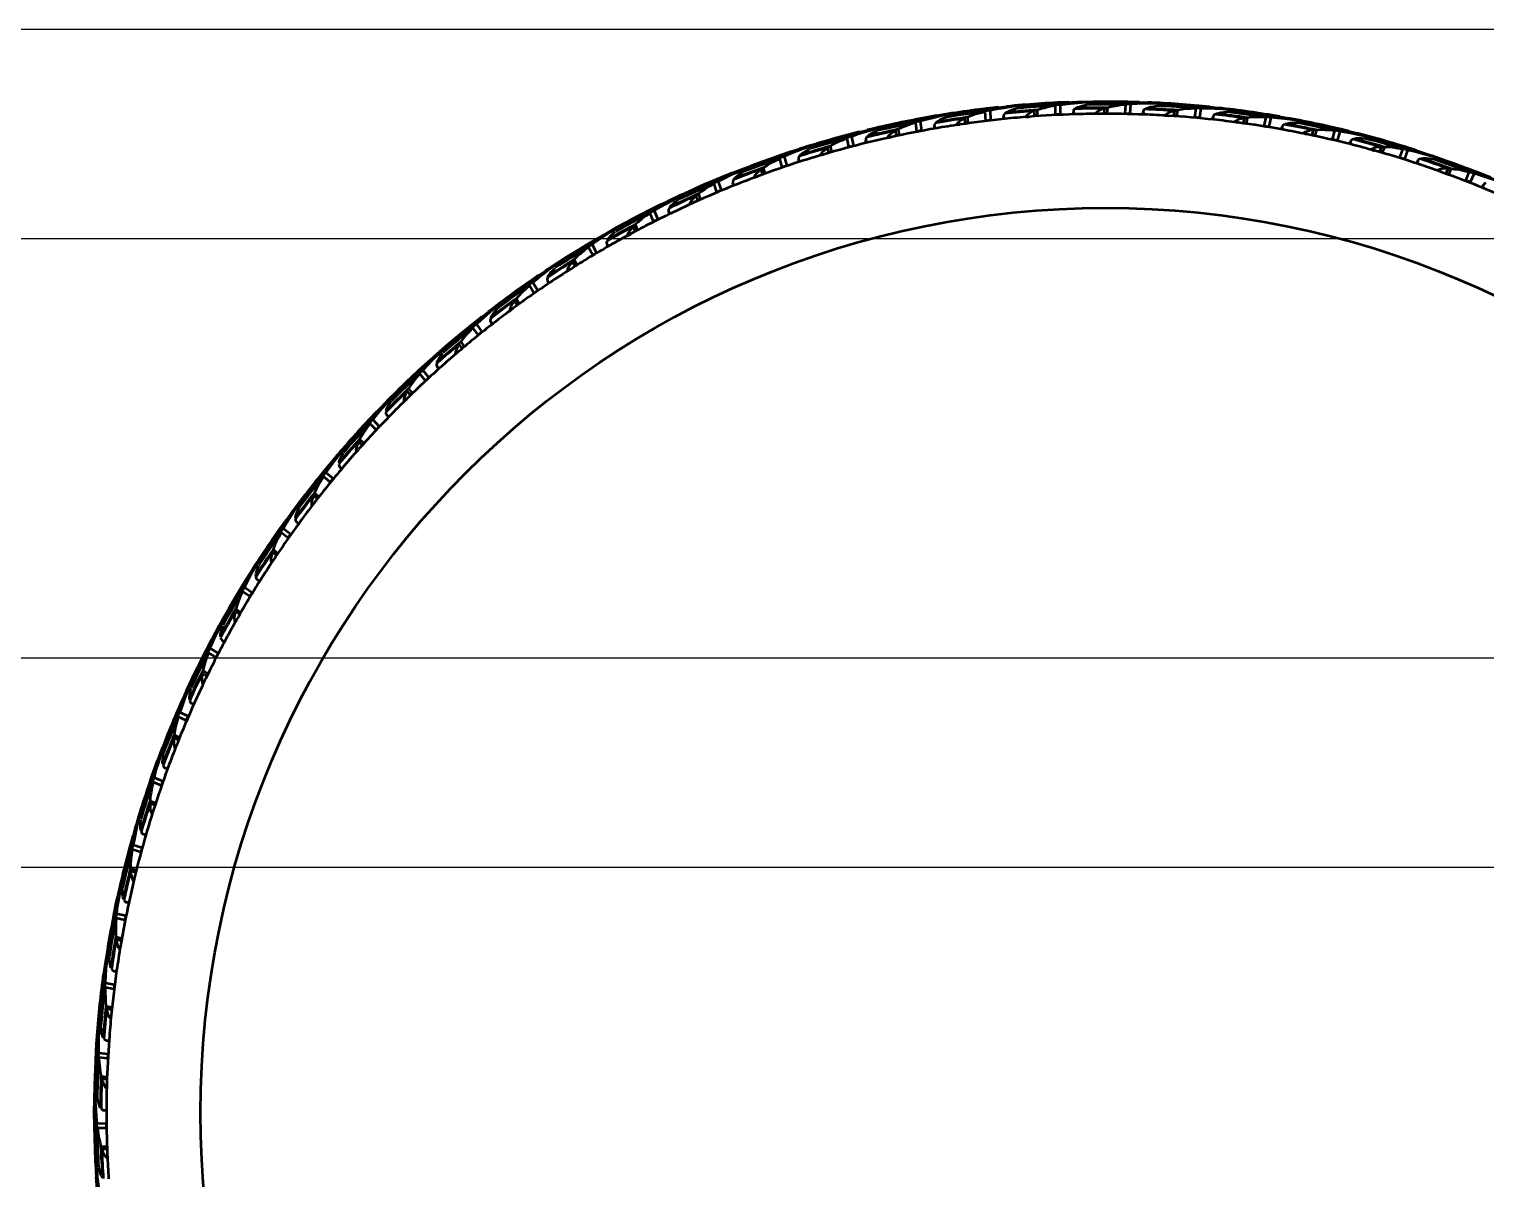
# Model space of a CAD drawing. Header units: millimetres. Extents: x -395 to 4905, y 2401 to 9404.
# Drawn here: x 3898.4 to 4245.9, y 2629.7 to 2904 of the extents above; entities that cross this region are included whole.
import ezdxf

# ---------------------------------------------------------------- set-up
doc = ezdxf.new("R2010")
doc.units = ezdxf.units.MM
doc.layers.add('Lineas', color=7, linetype='Continuous')
doc.layers.add('PDF2_Visible (ISO)', color=7, linetype='Continuous')

# ---------------------------------------------------------------- blocks, each defined once
blk = doc.blocks.new('*U11')
at = {"layer": 'Lineas'}
for p, q in [((-350, 25), (350, 25)), ((-350, -25), (350, -25))]:
    blk.add_line(p, q, dxfattribs=at)
blk = doc.blocks.new('*U12')
at = {"layer": 'Lineas', "color": 0, "linetype": 'ByBlock', "lineweight": -2, "transparency": 16777216}
for p in [(0, 300), (0, 150)]:
    blk.add_blockref('*U11', p, dxfattribs=at)
blk = doc.blocks.new('Llanta')
at = {"layer": 'PDF2_Visible (ISO)', "lineweight": 50}
for points in [[(-20.56, 239.85), (-20.56, 240.3), (-22.53, 240.04), (-24.37, 239.73), (-26.08, 239.47), (-27.61, 239.16), (-27.48, 236.87), (-28.62, 236.74), (-28.75, 238.9), (-29.96, 238.58), (-31.1, 238.27), (-32.11, 237.89), (-33, 237.57), (-32.94, 236.17), (-33.51, 236.11), (-33.64, 237.31), (-34.34, 236.93), (-34.91, 236.55), (-35.35, 236.17), (-35.67, 235.79), (-34.78, 235.85)], [(-25.64, 239.98), (-28.3, 239.66), (-30.84, 239.35), (-33.26, 238.97), (-35.54, 238.58), (-35.48, 238.33)], [(-31.03, 239.16), (-31.03, 239.22), (-29.38, 239.47), (-27.61, 239.73), (-25.7, 239.92), (-23.67, 240.17)], [(-25.64, 239.98), (-25.64, 239.98)], [(-20.62, 239.73), (-20.62, 239.85), (-19.54, 240.04), (-18.34, 240.3), (-17.07, 240.49), (-15.61, 240.68)], [(-8.81, 241.12), (-8.81, 241.19), (-11.54, 241.06), (-14.08, 240.87), (-16.49, 240.68), (-18.78, 240.49), (-18.78, 240.24)], [(-14.27, 240.74), (-14.27, 240.81), (-12.62, 240.93), (-10.78, 241.06), (-8.88, 241.12), (-6.84, 241.25)], [(-7.1, 239.6), (-7.1, 239.73), (-6.65, 239.98), (-6.08, 240.17), (-5.38, 240.36), (-4.56, 240.55)], [(-3.86, 240.55), (-3.86, 240.68), (-2.78, 240.87), (-1.57, 241), (-0.24, 241.06), (1.22, 241.12)], [(2.55, 241.12), (2.55, 241.19), (4.2, 241.25), (6.04, 241.25), (7.95, 241.19), (9.98, 241.12)], [(8.01, 241.19), (8.01, 241.19)], [(9.6, 239.47), (9.6, 239.66), (10.11, 239.85), (10.68, 240.04), (11.38, 240.17), (12.2, 240.3)], [(12.97, 240.24), (12.97, 240.36), (14.04, 240.43), (15.25, 240.49), (16.58, 240.49), (18.04, 240.49)], [(24.84, 240.04), (22.17, 240.3), (19.57, 240.49), (17.16, 240.68), (14.87, 240.74), (14.81, 240.49)], [(19.31, 240.36), (19.31, 240.43), (21.03, 240.36), (22.87, 240.24), (24.78, 240.04), (26.81, 239.85)], [(24.84, 240.04), (24.84, 240.04)], [(-42.34, 237.57), (-44.94, 237.06), (-47.48, 236.55), (-49.83, 236.04), (-52.11, 235.54), (-52.05, 235.28)], [(-37.19, 237.82), (-37.26, 238.27), (-39.23, 237.89), (-41, 237.44), (-42.72, 237.06), (-44.24, 236.62), (-43.92, 234.39), (-45.07, 234.2), (-45.32, 236.3), (-46.53, 235.92), (-47.67, 235.47), (-48.62, 235.09), (-49.51, 234.71), (-49.32, 233.31), (-49.96, 233.19), (-50.08, 234.39), (-50.78, 233.95), (-51.35, 233.51), (-51.8, 233.12), (-52.05, 232.68), (-51.16, 232.81)], [(-47.67, 236.43), (-47.67, 236.43)], [(-42.34, 237.57), (-42.34, 237.57)], [(-40.37, 236.24), (-40.43, 236.43), (-39.99, 236.74), (-39.48, 237), (-38.78, 237.31), (-38.02, 237.57)], [(-37.26, 237.7), (-37.32, 237.82), (-36.24, 238.14), (-35.1, 238.39), (-33.76, 238.71), (-32.37, 238.97)], [(-24.37, 237.12), (-24.43, 237.76)], [(-23.8, 238.52), (-23.8, 238.65), (-23.35, 238.9), (-22.84, 239.16), (-22.15, 239.41), (-21.38, 239.66)], [(-7.35, 239.54), (-7.67, 239.28), (-7.73, 238.97), (-7.73, 238.58), (-7.48, 238.27)], [(-7.73, 238.27), (-7.73, 238.9)], [(8.9, 238.2), (8.9, 238.84)], [(29.79, 238.9), (29.85, 239.28), (27.89, 239.47), (26.05, 239.6), (24.27, 239.66), (22.68, 239.66), (22.36, 237.44), (21.28, 237.57), (21.54, 239.66), (20.27, 239.6), (19.12, 239.54), (18.04, 239.41), (17.09, 239.22), (16.9, 237.89), (16.27, 237.95), (16.46, 239.09), (15.63, 238.9), (15, 238.65), (14.49, 238.33), (14.11, 238.01), (15, 237.89)], [(25.47, 237), (25.54, 237.63)], [(26.3, 238.2), (26.3, 238.39), (26.81, 238.58), (27.38, 238.71), (28.14, 238.77), (28.97, 238.84)], [(29.66, 238.77), (29.66, 238.9), (30.81, 238.9), (32.01, 238.84), (33.35, 238.77), (34.74, 238.65)], [(41.47, 237.7), (41.47, 237.76), (38.87, 238.14), (36.33, 238.52), (33.92, 238.84), (31.57, 239.16), (31.57, 238.84)], [(57.98, 234.27), (55.38, 234.9), (52.84, 235.41), (50.49, 235.92), (48.2, 236.36), (48.14, 236.11)], [(-58.78, 234.08), (-61.38, 233.38), (-63.86, 232.68), (-66.21, 231.98), (-68.37, 231.28), (-68.3, 231.03)], [(-53.7, 234.65), (-53.83, 235.09), (-55.73, 234.52), (-57.51, 234.01), (-59.1, 233.51), (-60.62, 232.93), (-60.18, 230.77), (-61.26, 230.46), (-61.7, 232.55), (-62.91, 232.04), (-63.99, 231.6), (-64.94, 231.16), (-65.77, 230.65), (-65.45, 229.31), (-66.08, 229.12), (-66.34, 230.33), (-66.97, 229.82), (-67.54, 229.38), (-67.92, 228.93), (-68.18, 228.49), (-67.29, 228.68)], [(-64.05, 232.49), (-64.05, 232.55), (-62.46, 233.06), (-60.69, 233.57), (-58.84, 234.01), (-56.81, 234.52)], [(-58.78, 234.08), (-58.78, 234.08)], [(-56.75, 232.87), (-56.81, 233.06), (-56.43, 233.38), (-55.86, 233.7), (-55.23, 234.01), (-54.53, 234.33)], [(-53.77, 234.52), (-53.83, 234.65), (-52.75, 235.03), (-51.61, 235.41), (-50.34, 235.79), (-48.94, 236.11)], [(-40.62, 236.17), (-40.88, 235.85), (-40.94, 235.54), (-40.81, 235.22), (-40.56, 234.9)], [(-40.81, 234.84), (-40.94, 235.47)], [(41.92, 234.65), (42.05, 235.28)], [(42.55, 235.85), (42.24, 235.6), (42.11, 235.35), (42.05, 235.03), (42.24, 234.58)], [(42.87, 235.79), (42.87, 235.98), (43.38, 236.11), (44.01, 236.24), (44.71, 236.24), (45.54, 236.24)], [(46.24, 236.11), (46.3, 236.24), (47.38, 236.17), (48.58, 236.04), (49.92, 235.85), (51.32, 235.6)], [(62.74, 232.43), (62.87, 232.81), (60.9, 233.25), (59.12, 233.63), (57.41, 233.95), (55.82, 234.14), (55.19, 231.98), (54.11, 232.3), (54.68, 234.33), (53.41, 234.46), (52.27, 234.52), (51.19, 234.58), (50.24, 234.52), (49.85, 233.19), (49.22, 233.38), (49.6, 234.52), (48.78, 234.39), (48.08, 234.2), (47.51, 234.01), (47.12, 233.76), (47.95, 233.51)], [(52.58, 235.35), (52.65, 235.41), (54.3, 235.09), (56.08, 234.71), (57.92, 234.27), (59.95, 233.76)], [(57.98, 234.27), (57.98, 234.27)], [(-69.96, 230.33), (-70.08, 230.77), (-71.92, 230.08), (-73.64, 229.44), (-75.29, 228.81), (-76.75, 228.17), (-76.11, 226.01), (-77.19, 225.63), (-77.77, 227.66), (-78.91, 227.09), (-79.99, 226.58), (-80.88, 226.01), (-81.7, 225.51), (-81.32, 224.17), (-81.89, 223.98), (-82.21, 225.12), (-82.84, 224.62), (-83.35, 224.11), (-83.73, 223.66), (-83.92, 223.22), (-83.04, 223.41)], [(-80.11, 227.47), (-80.11, 227.54), (-78.53, 228.11), (-76.81, 228.74), (-75.04, 229.38), (-73.07, 230.01)], [(-74.97, 229.38), (-74.97, 229.38)], [(-72.88, 228.3), (-72.94, 228.49), (-72.56, 228.87), (-72.05, 229.19), (-71.42, 229.57), (-70.72, 229.95)], [(-70.02, 230.2), (-70.02, 230.33), (-69.07, 230.77), (-67.92, 231.22), (-66.65, 231.66), (-65.32, 232.17)], [(-57, 232.81), (-57.26, 232.43), (-57.26, 232.11), (-57.13, 231.79), (-56.88, 231.47)], [(-57.13, 231.41), (-57.26, 232.04)], [(58.24, 231.16), (58.36, 231.79)], [(59.19, 232.24), (59.25, 232.43), (59.76, 232.55), (60.33, 232.55), (61.09, 232.55), (61.92, 232.49)], [(62.62, 232.3), (62.68, 232.43), (63.76, 232.3), (64.9, 232.04), (66.24, 231.79), (67.63, 231.47)], [(78.81, 227.47), (78.93, 227.85), (77.03, 228.43), (75.25, 228.93), (73.6, 229.38), (72.01, 229.7), (71.25, 227.6), (70.17, 227.92), (70.87, 229.95), (69.66, 230.14), (68.46, 230.33), (67.44, 230.39), (66.49, 230.46), (65.98, 229.19), (65.41, 229.38), (65.79, 230.46), (64.97, 230.39), (64.27, 230.33), (63.76, 230.14), (63.32, 229.89), (64.14, 229.57)], [(74.17, 229.63), (71.63, 230.46), (69.16, 231.16), (66.81, 231.85), (64.58, 232.43), (64.52, 232.17)], [(74.17, 229.63), (74.17, 229.63)], [(-85.89, 224.74), (-85.96, 224.87), (-84.94, 225.38), (-83.86, 225.89), (-82.65, 226.46), (-81.32, 227.03)], [(-73.13, 228.24), (-73.32, 227.85), (-73.32, 227.54), (-73.19, 227.22), (-72.88, 226.97)], [(-73.13, 226.9), (-73.32, 227.47)], [(74.17, 226.52), (74.43, 227.16)], [(75, 227.66), (74.62, 227.47), (74.43, 227.22), (74.36, 226.84), (74.43, 226.46)], [(75.25, 227.54), (75.32, 227.73), (75.82, 227.79), (76.46, 227.79), (77.16, 227.73), (77.98, 227.6)], [(89.98, 223.92), (90.05, 223.92), (87.51, 224.87), (85.09, 225.76), (82.81, 226.58), (80.65, 227.35), (80.52, 227.09)], [(-95.8, 221.31), (-95.8, 221.38), (-94.27, 222.08), (-92.62, 222.84), (-90.84, 223.6), (-88.94, 224.36)], [(-90.78, 223.6), (-90.78, 223.6)], [(-88.88, 222.58), (-89, 222.2), (-89, 221.89), (-88.88, 221.57), (-88.5, 221.31)], [(-88.62, 222.71), (-88.69, 222.84), (-88.3, 223.22), (-87.86, 223.6), (-87.29, 224.04), (-86.59, 224.49)], [(84.84, 225.76), (84.84, 225.76)], [(91.89, 223.16), (89.98, 223.92), (88.14, 224.62), (86.49, 225.25), (84.84, 225.76)], [(-101.38, 218.2), (-101.38, 218.33), (-100.5, 218.9), (-99.42, 219.47), (-98.27, 220.11), (-96.94, 220.81)], [(-88.75, 221.25), (-89, 221.82)], [(89.79, 220.81), (90.05, 221.38)], [(90.68, 221.89), (90.3, 221.7), (90.11, 221.44), (89.98, 221.12), (90.05, 220.74)], [(-106.15, 216.68), (-106.15, 216.74), (-108.56, 215.54), (-110.84, 214.33), (-113, 213.19), (-114.97, 212.04), (-114.84, 211.79)], [(-101.32, 218.39), (-101.51, 218.77), (-103.23, 217.82), (-104.88, 216.93), (-106.4, 216.11), (-107.73, 215.28), (-106.84, 213.19), (-107.86, 212.68), (-108.69, 214.65), (-109.77, 213.95), (-110.72, 213.25), (-111.54, 212.55), (-112.24, 211.98), (-111.73, 210.71), (-112.24, 210.39), (-112.75, 211.47), (-113.32, 210.9), (-113.7, 210.33), (-114.02, 209.82), (-114.15, 209.31), (-113.32, 209.7)], [(-110.97, 214.08), (-110.97, 214.14), (-109.51, 214.97), (-107.92, 215.79), (-106.21, 216.68), (-104.37, 217.57)], [(-104.18, 215.85), (-104.31, 215.47), (-104.31, 215.16), (-104.11, 214.84), (-103.73, 214.58)], [(-103.92, 215.98), (-103.99, 216.11), (-103.67, 216.55), (-103.23, 216.93), (-102.72, 217.38), (-102.02, 217.89)], [(-116.31, 210.58), (-116.37, 210.71), (-115.48, 211.35), (-114.53, 212.04), (-113.38, 212.74), (-112.11, 213.5)], [(-103.99, 214.52), (-104.24, 215.09)], [(-121, 208.81), (-123.35, 207.41), (-125.51, 206.08), (-127.54, 204.74), (-129.51, 203.47), (-129.38, 203.28)], [(-116.31, 210.77), (-116.5, 211.16), (-118.21, 210.14), (-119.73, 209.12), (-121.19, 208.17), (-122.53, 207.22), (-121.45, 205.25), (-122.4, 204.68), (-123.42, 206.52), (-124.43, 205.76), (-125.32, 205), (-126.08, 204.3), (-126.78, 203.6), (-126.15, 202.39), (-126.65, 202.08), (-127.23, 203.09), (-127.73, 202.46), (-128.11, 201.89), (-128.37, 201.31), (-128.5, 200.87), (-127.67, 201.31)], [(-125.64, 205.82), (-125.64, 205.89), (-124.24, 206.77), (-122.72, 207.79), (-121.07, 208.74), (-119.29, 209.76)], [(-121, 208.81), (-121, 208.81)], [(-118.72, 208.17), (-118.84, 208.36), (-118.53, 208.74), (-118.15, 209.19), (-117.64, 209.7), (-117, 210.27)], [(-130.72, 202.01), (-130.78, 202.08), (-129.96, 202.77), (-129, 203.54), (-127.92, 204.3), (-126.78, 205.12)], [(-118.97, 208.04), (-119.1, 207.66), (-119.04, 207.35), (-118.84, 207.09), (-118.46, 206.84)], [(-118.72, 206.71), (-118.97, 207.28)], [(-130.72, 202.14), (-130.97, 202.52), (-132.56, 201.38), (-134.02, 200.24), (-135.42, 199.16), (-136.69, 198.14), (-135.48, 196.23), (-136.43, 195.6), (-137.51, 197.44), (-138.46, 196.55), (-139.29, 195.73), (-140.05, 194.97), (-140.69, 194.27), (-139.92, 193.12), (-140.43, 192.74), (-141.07, 193.76), (-141.58, 193.06), (-141.89, 192.43), (-142.08, 191.92), (-142.21, 191.41), (-141.45, 191.92)], [(-133, 199.41), (-133.07, 199.54), (-132.81, 199.98), (-132.43, 200.49), (-131.92, 201), (-131.35, 201.57)], [(-135.29, 199.85), (-137.51, 198.33), (-139.61, 196.81), (-141.51, 195.35), (-143.35, 193.95), (-143.23, 193.76)], [(-139.67, 196.55), (-139.73, 196.62), (-138.4, 197.63), (-136.88, 198.71), (-135.29, 199.79), (-133.64, 200.93)], [(-135.29, 199.85), (-135.29, 199.85)], [(-133.19, 199.22), (-133.26, 198.84), (-133.19, 198.52), (-133, 198.27), (-132.62, 198.08)], [(-132.81, 197.95), (-133.19, 198.46)], [(-144.5, 192.36), (-144.56, 192.49), (-143.8, 193.25), (-142.91, 194.01), (-141.89, 194.9), (-140.75, 195.79)], [(-144.5, 192.55), (-144.75, 192.87), (-146.27, 191.6), (-147.67, 190.39), (-149, 189.25), (-150.15, 188.17), (-148.81, 186.33), (-149.7, 185.63), (-150.97, 187.35), (-151.86, 186.39), (-152.62, 185.57), (-153.32, 184.74), (-153.89, 183.98), (-153.07, 182.84), (-153.58, 182.46), (-154.27, 183.41), (-154.65, 182.71), (-154.97, 182.08), (-155.16, 181.5), (-155.23, 181), (-154.46, 181.57)], [(-153.07, 186.33), (-153.07, 186.39), (-151.8, 187.47), (-150.4, 188.68), (-148.94, 189.89), (-147.29, 191.16)], [(-146.59, 189.63), (-146.65, 189.76), (-146.46, 190.2), (-146.08, 190.71), (-145.64, 191.28), (-145.13, 191.92)], [(-148.88, 189.89), (-150.97, 188.23), (-152.94, 186.58), (-154.85, 185), (-156.56, 183.47), (-156.37, 183.28)], [(-148.88, 189.89), (-148.88, 189.89)], [(-146.78, 189.44), (-146.85, 189.06), (-146.72, 188.74), (-146.46, 188.49), (-146.08, 188.36)], [(-146.34, 188.17), (-146.72, 188.68)], [(-157.58, 181.82), (-157.64, 181.89), (-156.94, 182.71), (-156.05, 183.6), (-155.1, 184.55), (-154.08, 185.5)], [(-157.58, 181.95), (-157.89, 182.27), (-159.29, 180.93), (-160.62, 179.66), (-161.83, 178.39), (-162.91, 177.19), (-161.45, 175.47), (-162.27, 174.71), (-163.67, 176.36), (-164.5, 175.35), (-165.19, 174.46), (-165.83, 173.57), (-166.34, 172.81), (-165.45, 171.73), (-165.89, 171.28), (-166.65, 172.23), (-167.04, 171.47), (-167.29, 170.84), (-167.42, 170.27), (-167.42, 169.76), (-166.72, 170.33)], [(-159.42, 178.97), (-159.54, 179.09), (-159.35, 179.54), (-159.04, 180.11), (-158.65, 180.68), (-158.15, 181.31)], [(-161.77, 179.03), (-163.73, 177.25), (-165.64, 175.47), (-167.35, 173.76), (-169, 172.11), (-168.81, 171.92)], [(-165.7, 175.22), (-165.7, 175.28), (-164.5, 176.43), (-163.23, 177.7), (-161.83, 179.03), (-160.31, 180.36)], [(-161.77, 179.03), (-161.77, 179.03)], [(-159.61, 178.77), (-159.67, 178.39), (-159.54, 178.08), (-159.29, 177.82), (-158.91, 177.7)], [(-159.1, 177.5), (-159.48, 178.01)], [(-169.89, 170.39), (-169.96, 170.46), (-169.26, 171.35), (-168.5, 172.23), (-167.61, 173.25), (-166.65, 174.33)], [(-169.89, 170.52), (-170.21, 170.84), (-171.54, 169.38), (-172.75, 167.98), (-173.89, 166.65), (-174.85, 165.44), (-173.32, 163.79), (-174.08, 162.96), (-175.54, 164.49), (-176.31, 163.47), (-176.94, 162.52), (-177.51, 161.63), (-178.02, 160.74), (-177, 159.79), (-177.45, 159.28), (-178.27, 160.17), (-178.59, 159.41), (-178.78, 158.77), (-178.91, 158.14), (-178.85, 157.63), (-178.21, 158.27)], [(-173.89, 167.35), (-175.73, 165.38), (-177.45, 163.47), (-179.1, 161.7), (-180.56, 159.92), (-180.37, 159.73)], [(-177.51, 163.22), (-177.58, 163.28), (-176.43, 164.55), (-175.23, 165.89), (-173.89, 167.28), (-172.5, 168.74)], [(-173.89, 167.35), (-173.89, 167.35)], [(-171.54, 167.41), (-171.67, 167.54), (-171.48, 167.98), (-171.23, 168.55), (-170.85, 169.19), (-170.4, 169.89)], [(-171.1, 166.01), (-171.54, 166.46)], [(-181.32, 158.14), (-181.45, 158.2), (-180.81, 159.09), (-180.12, 160.11), (-179.29, 161.12), (-178.4, 162.27)], [(-181.39, 158.27), (-181.7, 158.52), (-182.91, 157), (-184.05, 155.54), (-185.07, 154.14), (-186.02, 152.81), (-184.31, 151.35), (-185, 150.46), (-186.59, 151.85), (-187.29, 150.77), (-187.86, 149.76), (-188.37, 148.81), (-188.75, 147.98), (-187.73, 147.03), (-188.12, 146.52), (-189, 147.35), (-189.26, 146.58), (-189.45, 145.89), (-189.51, 145.31), (-189.45, 144.81), (-188.81, 145.5)], [(-182.78, 155.03), (-182.91, 155.16), (-182.78, 155.6), (-182.59, 156.17), (-182.27, 156.81), (-181.83, 157.57)], [(-185.13, 154.77), (-186.85, 152.74), (-188.43, 150.71), (-189.89, 148.81), (-191.29, 146.9), (-191.1, 146.77)], [(-188.43, 150.46), (-188.5, 150.46), (-187.48, 151.85), (-186.34, 153.25), (-185.13, 154.77), (-183.86, 156.3)], [(-185.13, 154.77), (-185.13, 154.77)], [(-182.21, 153.63), (-182.72, 154.08)], [(-191.92, 145.06), (-192.05, 145.19), (-191.48, 146.08), (-190.85, 147.16), (-190.08, 148.23), (-189.26, 149.44)], [(-191.99, 145.25), (-192.31, 145.5), (-193.45, 143.85), (-194.46, 142.33), (-195.35, 140.87), (-196.18, 139.47), (-194.4, 138.08), (-195.1, 137.19), (-196.75, 138.46), (-197.32, 137.31), (-197.89, 136.3), (-198.27, 135.35), (-198.66, 134.46), (-197.58, 133.57), (-197.89, 133.06), (-198.85, 133.82), (-199.04, 133), (-199.16, 132.3), (-199.16, 131.73), (-199.1, 131.22), (-198.53, 131.92)], [(-198.46, 136.93), (-198.53, 137), (-197.64, 138.39), (-196.62, 139.85), (-195.48, 141.44), (-194.27, 143.09)], [(-193.13, 141.89), (-193.32, 142.01), (-193.19, 142.52), (-193, 143.09), (-192.75, 143.73), (-192.37, 144.49)], [(-195.48, 141.5), (-195.48, 141.5)], [(-193.32, 141.69), (-193.26, 141.25), (-193.07, 141), (-192.75, 140.81), (-192.37, 140.81)], [(-192.5, 140.55), (-193, 140.93)], [(-201.58, 131.35), (-201.7, 131.41), (-201.19, 132.36), (-200.62, 133.44), (-199.99, 134.58), (-199.23, 135.85)], [(-201.64, 131.47), (-202.02, 131.73), (-202.97, 130.01), (-203.92, 128.42), (-204.75, 126.9), (-205.45, 125.44), (-203.61, 124.17), (-204.18, 123.22), (-205.96, 124.42), (-206.46, 123.22), (-206.91, 122.14), (-207.23, 121.19), (-207.54, 120.23), (-206.4, 119.47), (-206.72, 118.96), (-207.67, 119.6), (-207.86, 118.77), (-207.92, 118.08), (-207.86, 117.5), (-207.73, 117), (-207.23, 117.76)], [(-202.59, 128.04), (-202.72, 128.17), (-202.66, 128.68), (-202.53, 129.25), (-202.27, 129.95), (-202.02, 130.71)], [(-204.88, 127.54), (-204.88, 127.54)], [(-201.83, 126.77), (-202.4, 127.16)], [(-210.27, 116.93), (-210.34, 117), (-209.96, 118.01), (-209.45, 119.16), (-208.88, 120.36), (-208.24, 121.63)], [(-210.34, 117.12), (-210.72, 117.31), (-211.54, 115.54), (-212.37, 113.89), (-213.07, 112.3), (-213.7, 110.84), (-211.73, 109.69), (-212.24, 108.68), (-214.08, 109.76), (-214.53, 108.55), (-214.91, 107.41), (-215.16, 106.39), (-215.42, 105.5), (-214.21, 104.81), (-214.46, 104.23), (-215.54, 104.81), (-215.61, 103.98), (-215.61, 103.28), (-215.54, 102.71), (-215.42, 102.27), (-214.97, 103.03)], [(-211.04, 113.63), (-211.16, 113.69), (-211.16, 114.2), (-211.04, 114.84), (-210.85, 115.54), (-210.59, 116.3)], [(-213.26, 112.93), (-213.26, 112.93)], [(-211.16, 113.38), (-211.04, 113), (-210.78, 112.74), (-210.46, 112.62), (-210.08, 112.62)], [(-210.21, 112.42), (-210.78, 112.74)], [(-217.89, 102.01), (-218.02, 102.08), (-217.64, 103.09), (-217.26, 104.23), (-216.75, 105.44), (-216.18, 106.84)], [(-217.96, 102.14), (-218.34, 102.33), (-219.1, 100.49), (-219.8, 98.77), (-220.37, 97.12), (-220.88, 95.6), (-218.91, 94.65), (-219.35, 93.63), (-221.26, 94.52), (-221.58, 93.31), (-221.89, 92.17), (-222.08, 91.15), (-222.21, 90.2), (-221, 89.57), (-221.26, 89), (-222.34, 89.5), (-222.34, 88.74), (-222.34, 88.04), (-222.21, 87.41), (-222.02, 86.96), (-221.64, 87.79)], [(-218.4, 98.65), (-218.59, 98.71), (-218.59, 99.22), (-218.53, 99.79), (-218.4, 100.55), (-218.21, 101.31)], [(-220.62, 97.76), (-221.7, 95.28), (-222.66, 92.93), (-223.54, 90.65), (-224.37, 88.49), (-224.12, 88.42)], [(-219.8, 99.6), (-220.62, 97.76), (-221.39, 95.98), (-222.08, 94.27), (-222.66, 92.68)], [(-220.62, 97.76), (-220.62, 97.76)], [(-218.53, 98.39), (-218.4, 98.01), (-218.15, 97.76), (-217.83, 97.69), (-217.45, 97.69)], [(-217.51, 97.44), (-218.08, 97.76)], [(-224.5, 86.58), (-224.62, 86.58), (-224.31, 87.66), (-223.99, 88.81), (-223.61, 90.08), (-223.1, 91.47)], [(-222.66, 92.68), (-222.66, 92.68)], [(-228.56, 76.93), (-228.62, 76.93), (-228.12, 78.52), (-227.54, 80.3), (-226.91, 82.08), (-226.21, 84.04)], [(-224.56, 86.71), (-224.94, 86.84), (-225.58, 85), (-226.15, 83.22), (-226.66, 81.57), (-227.04, 79.98), (-224.94, 79.15), (-225.32, 78.08), (-227.29, 78.9), (-227.54, 77.63), (-227.73, 76.49), (-227.93, 75.41), (-227.99, 74.46), (-226.72, 73.95), (-226.91, 73.38), (-227.99, 73.82), (-227.99, 73), (-227.93, 72.3), (-227.73, 71.73), (-227.54, 71.28), (-227.16, 72.11)], [(-224.75, 83.15), (-224.94, 83.22), (-225, 83.73), (-224.94, 84.36), (-224.88, 85.06), (-224.75, 85.88)], [(-226.91, 82.14), (-227.8, 79.6), (-228.62, 77.19), (-229.32, 74.84), (-230.02, 72.62), (-229.77, 72.55)], [(-226.91, 82.14), (-226.91, 82.14)], [(-223.8, 82.08), (-224.37, 82.27)], [(-229.96, 70.71), (-230.08, 70.71), (-229.89, 71.79), (-229.64, 73), (-229.32, 74.27), (-228.94, 75.66)], [(-230.08, 70.84), (-230.46, 70.96), (-230.97, 69.06), (-231.42, 67.22), (-231.73, 65.5), (-232.05, 63.98), (-229.96, 63.28), (-230.21, 62.2), (-232.24, 62.84), (-232.43, 61.57), (-232.56, 60.42), (-232.62, 59.35), (-232.62, 58.39), (-231.29, 57.95), (-231.48, 57.38), (-232.62, 57.69), (-232.56, 56.93), (-232.37, 56.23), (-232.18, 55.66), (-231.93, 55.22), (-231.67, 56.11)], [(-230.02, 67.28), (-230.21, 67.35), (-230.27, 67.85), (-230.27, 68.42), (-230.27, 69.12), (-230.21, 69.95)], [(-232.05, 66.14), (-232.81, 63.54), (-233.45, 61.06), (-234.02, 58.65), (-234.53, 56.42), (-234.27, 56.36)], [(-231.54, 68.04), (-232.05, 66.08), (-232.56, 64.23), (-233, 62.46), (-233.39, 60.81)], [(-232.05, 66.14), (-232.05, 66.14)], [(-230.08, 67.03), (-229.89, 66.65), (-229.64, 66.46), (-229.32, 66.39), (-228.88, 66.52)], [(-229, 66.27), (-229.58, 66.46)], [(-234.34, 54.46), (-234.46, 54.52), (-234.34, 55.6), (-234.21, 56.81), (-233.96, 58.08), (-233.7, 59.54)], [(-233.39, 60.81), (-233.39, 60.81)], [(-234.46, 54.58), (-234.85, 54.71), (-235.23, 52.74), (-235.54, 50.9), (-235.8, 49.19), (-235.99, 47.6), (-233.77, 47.09), (-234.02, 45.95), (-236.05, 46.46), (-236.18, 45.19), (-236.18, 44.04), (-236.18, 42.96), (-236.12, 42.01), (-234.78, 41.69), (-234.91, 41.06), (-236.05, 41.38), (-235.93, 40.55), (-235.73, 39.85), (-235.54, 39.34), (-235.23, 38.9), (-235.04, 39.79)], [(-234.15, 51.03), (-234.34, 51.09), (-234.46, 51.6), (-234.53, 52.17), (-234.53, 52.93), (-234.53, 53.76)], [(-236.12, 49.76), (-236.62, 47.15), (-237.13, 44.61), (-237.51, 42.2), (-237.89, 39.92), (-237.58, 39.85)], [(-237, 44.36), (-237.07, 44.36), (-236.81, 46.01), (-236.5, 47.85), (-236.12, 49.69), (-235.67, 51.73)], [(-236.12, 49.76), (-236.12, 49.76)], [(-233.07, 50.08), (-233.64, 50.27)], [(-237.58, 38.01), (-237.7, 38.01), (-237.64, 39.09), (-237.58, 40.3), (-237.45, 41.63), (-237.26, 43.09)], [(-239.54, 27.73), (-239.61, 27.73), (-239.42, 29.38), (-239.23, 31.22), (-239.04, 33.12), (-238.72, 35.15)], [(-237.7, 38.08), (-238.08, 38.14), (-238.34, 36.23), (-238.53, 34.39), (-238.66, 32.61), (-238.72, 31.03), (-236.5, 30.65), (-236.62, 29.5), (-238.72, 29.88), (-238.72, 28.61), (-238.66, 27.47), (-238.59, 26.39), (-238.46, 25.44), (-237.13, 25.19), (-237.19, 24.55), (-238.4, 24.81), (-238.21, 23.98), (-237.96, 23.34), (-237.7, 22.77), (-237.39, 22.39), (-237.19, 23.28)], [(-237.13, 34.58), (-237.32, 34.65), (-237.45, 35.09), (-237.58, 35.73), (-237.64, 36.42), (-237.7, 37.25)], [(-239.04, 33.19), (-239.04, 33.19)], [(-237.19, 34.33), (-236.94, 34.01), (-236.62, 33.82), (-236.31, 33.82), (-235.93, 34.01)], [(-235.99, 33.69), (-236.62, 33.82)], [(-239.67, 21.31), (-239.73, 21.31), (-239.8, 22.46), (-239.8, 23.66), (-239.73, 25), (-239.67, 26.39)], [(-239.8, 21.44), (-240.18, 21.44), (-240.24, 19.47), (-240.31, 17.63), (-240.31, 15.92), (-240.31, 14.33), (-238.08, 14.07), (-238.15, 12.93), (-240.24, 13.19), (-240.12, 11.92), (-239.99, 10.71), (-239.86, 9.69), (-239.67, 8.74), (-238.34, 8.61), (-238.34, 7.98), (-239.54, 8.11), (-239.29, 7.34), (-238.97, 6.65), (-238.72, 6.14), (-238.34, 5.82), (-238.27, 6.71)], [(-240.88, 10.96), (-240.94, 10.96), (-240.94, 12.61), (-240.88, 14.46), (-240.75, 16.36), (-240.62, 18.39)], [(-238.97, 17.95), (-239.16, 18.01), (-239.35, 18.46), (-239.48, 19.03), (-239.61, 19.79), (-239.73, 20.55)], [(-239.04, 17.69), (-238.72, 17.38), (-238.46, 17.25), (-238.08, 17.25), (-237.7, 17.44)], [(-240.75, 16.42), (-240.94, 13.76), (-241, 11.15), (-241.07, 8.74), (-241.13, 6.46), (-240.81, 6.39)], [(-240.75, 16.42), (-240.75, 16.42)], [(-237.77, 17.19), (-238.4, 17.25)], [(-240.56, 4.55), (-240.69, 4.55), (-240.75, 5.63), (-240.88, 6.84), (-240.94, 8.17), (-240.94, 9.63)], [(-240.69, 4.61), (-241.07, 4.68), (-241.07, 2.71), (-240.94, 0.87), (-240.88, -0.91), (-240.69, -2.5), (-238.46, -2.56), (-238.46, -3.7), (-240.56, -3.64), (-240.37, -4.91), (-240.18, -6.05), (-239.93, -7.07), (-239.73, -8.02), (-238.34, -8.02), (-238.34, -8.66), (-239.48, -8.66), (-239.23, -9.42), (-238.91, -9.99), (-238.53, -10.5), (-238.21, -10.88), (-238.15, -9.93)], [(-239.67, 1.25), (-239.86, 1.25), (-240.05, 1.69), (-240.24, 2.33), (-240.43, 3.03), (-240.56, 3.79)], [(-241.07, -5.93), (-241.13, -5.93), (-241.2, -4.21), (-241.26, -2.37), (-241.32, -0.46), (-241.32, 1.57)], [(-239.67, 1), (-239.35, 0.68), (-239.04, 0.55), (-238.72, 0.61), (-238.34, 0.8)], [(-238.34, 0.55), (-238.97, 0.55)], [(-241.32, -0.4), (-241.26, -3.07), (-241.2, -5.67), (-241.13, -8.08), (-240.94, -10.43), (-240.69, -10.37)], [(-241.32, -0.4), (-241.32, -0.4)], [(-240.31, -12.21), (-240.37, -12.21), (-240.56, -11.2), (-240.75, -9.99), (-240.88, -8.66), (-241, -7.2)], [(-236.88, -26.56), (-236.88, -27.45), (-237.26, -27.13), (-237.58, -26.69), (-237.96, -26.05), (-238.34, -25.29), (-237.13, -25.29), (-237.19, -24.66), (-238.59, -24.72), (-238.85, -23.77), (-239.16, -22.75), (-239.48, -21.67), (-239.73, -20.4), (-237.58, -20.34), (-237.7, -19.2), (-239.93, -19.26), (-240.18, -17.67), (-240.43, -15.96), (-240.62, -14.12), (-240.81, -12.15), (-240.43, -12.15)], [(-239.16, -15.45), (-239.35, -15.45), (-239.61, -15), (-239.8, -14.5), (-240.05, -13.8), (-240.24, -12.97)], [(-240.05, -22.69), (-240.12, -22.69), (-240.31, -21.04), (-240.5, -19.2), (-240.69, -17.29), (-240.81, -15.26)]]:
    blk.add_lwpolyline(points, dxfattribs=at)
for points in [[(-3.73, 240.68), (-3.73, 241.12), (-5.7, 241), (-7.54, 240.87), (-9.32, 240.68), (-10.91, 240.49), (-10.91, 238.27), (-11.99, 238.2), (-11.99, 240.3), (-13.26, 240.11), (-14.4, 239.85), (-15.42, 239.6), (-16.37, 239.28), (-16.37, 237.95), (-17, 237.89), (-17, 239.09), (-17.76, 238.77), (-18.34, 238.39), (-18.84, 238.08), (-19.16, 237.7), (-18.27, 237.7, 0.006136), (-24.09, 237.18)], [(13.03, 240.36), (13.09, 240.81), (11.12, 240.81), (9.22, 240.81), (7.51, 240.74), (5.92, 240.68), (5.73, 238.39), (4.65, 238.46), (4.78, 240.55), (3.51, 240.43), (2.36, 240.24), (1.28, 240.04), (0.39, 239.85), (0.27, 238.46), (-0.37, 238.46), (-0.24, 239.66), (-1.07, 239.41), (-1.7, 239.09), (-2.15, 238.77), (-2.53, 238.46), (-1.64, 238.39, 0.006136), (-7.49, 238.28, 0.01129), (-18.24, 237.7)], [(-6.82, 241.22, -0.015365), (8.01, 241.19), (5.35, 241.25), (2.74, 241.25), (0.33, 241.25), (-2.02, 241.19), (-2.02, 240.93)], [(-40.37, 237.95), (-42.34, 237.57), (-44.24, 237.19), (-46.02, 236.81), (-47.67, 236.43, -0.012753), (-35.54, 238.56)], [(-24.11, 237.17, 0.01129), (-34.79, 235.84, 0.006136), (-40.57, 234.92)], [(-16.98, 239.06, 0.007406), (-24.05, 238.46), (-24.3, 238.14), (-24.43, 237.82), (-24.3, 237.51), (-24.11, 237.19)], [(16.44, 239.1, 0.007406), (9.35, 239.47), (9.03, 239.22), (8.9, 238.9), (8.97, 238.58), (9.16, 238.2)], [(26.05, 238.27), (25.73, 238.01), (25.6, 237.7), (25.6, 237.38), (25.73, 237, 0.01129), (15.01, 237.92, 0.006136), (9.17, 238.22)], [(46.36, 236.24), (46.49, 236.62), (44.52, 236.93), (42.68, 237.19), (40.97, 237.38), (39.38, 237.51), (38.87, 235.28), (37.79, 235.47), (38.24, 237.57), (36.9, 237.57), (35.76, 237.57), (34.68, 237.57), (33.73, 237.44), (33.47, 236.11), (32.84, 236.24), (33.09, 237.38), (32.27, 237.19), (31.63, 237), (31.06, 236.74), (30.68, 236.49), (31.57, 236.3, 0.006136), (25.76, 237)], [(48.19, 236.32, 0.012753), (36.08, 238.46), (36.08, 238.52), (37.73, 238.27), (39.57, 238.01), (41.47, 237.76), (43.44, 237.38)], [(-40.59, 234.92, 0.01129), (-51.16, 232.84, 0.006136), (-56.86, 231.52)], [(58.46, 231.11, 0.01129), (47.97, 233.51, 0.006136), (42.22, 234.62)], [(-88.91, 224.35, -0.015365), (-74.97, 229.38), (-77.51, 228.55), (-79.92, 227.66), (-82.21, 226.84), (-84.37, 225.95), (-84.24, 225.7)], [(-56.88, 231.51, 0.01129), (-67.27, 228.71, 0.006136), (-72.86, 226.99)], [(65.78, 230.45, 0.007406), (58.93, 232.3), (58.62, 232.11), (58.43, 231.85), (58.36, 231.47), (58.49, 231.09)], [(74.43, 226.47, 0.01129), (64.13, 229.6, 0.006136), (58.48, 231.11)], [(68.9, 231.09), (68.9, 231.16), (70.55, 230.71), (72.27, 230.2), (74.11, 229.63), (76.08, 229, -0.015365), (89.99, 223.9)], [(-72.88, 226.99, 0.01129), (-83.05, 223.46, 0.006136), (-88.51, 221.36)], [(78.68, 227.41), (78.74, 227.47), (79.76, 227.28), (80.97, 226.97), (82.24, 226.65), (83.63, 226.2, -0.012272), (94.64, 221.83)], [(-85.83, 224.93), (-86.02, 225.31), (-87.8, 224.49), (-89.51, 223.73), (-91.04, 222.97), (-92.5, 222.27), (-91.73, 220.17), (-92.75, 219.73), (-93.45, 221.7), (-94.59, 221.06), (-95.54, 220.43), (-96.43, 219.85), (-97.19, 219.28), (-96.75, 217.95), (-97.32, 217.7), (-97.7, 218.84), (-98.34, 218.27), (-98.78, 217.76), (-99.1, 217.25), (-99.29, 216.81), (-98.46, 217.12, 0.006136), (-103.75, 214.64, 0.01129), (-113.34, 209.74)], [(-104.34, 217.6, -0.015365), (-90.78, 223.6), (-93.26, 222.58), (-95.61, 221.57), (-97.83, 220.55), (-99.92, 219.54), (-99.8, 219.28)], [(94.49, 221.44), (94.62, 221.82), (92.78, 222.52), (91.06, 223.09), (89.41, 223.66), (87.89, 224.11), (86.93, 222.08), (85.92, 222.46), (86.74, 224.43), (85.54, 224.74), (84.39, 225), (83.32, 225.12), (82.36, 225.25), (81.85, 223.98), (81.22, 224.24), (81.73, 225.31), (80.9, 225.31), (80.2, 225.25), (79.63, 225.12), (79.19, 224.93), (80.01, 224.55, -0.01129), (90.07, 220.72, -0.006136), (95.45, 218.44)], [(-118.49, 206.87, 0.01129), (-127.71, 201.31, 0.006136), (-132.61, 198.12)], [(-146.12, 188.37, 0.01129), (-154.47, 181.59, 0.006136), (-158.88, 177.74)], [(-158.9, 177.73, 0.01129), (-166.76, 170.37, 0.006136), (-170.89, 166.23)], [(-171.73, 167.22), (-171.73, 166.77), (-171.54, 166.52), (-171.29, 166.27), (-170.91, 166.2, 0.01129), (-178.24, 158.33)], [(-182.97, 154.77), (-182.91, 154.39), (-182.78, 154.14), (-182.46, 153.95), (-182.08, 153.89, -0.006136), (-178.25, 158.31)], [(-207.54, 122.77), (-207.61, 122.77), (-206.78, 124.23), (-205.89, 125.82), (-204.88, 127.47), (-203.8, 129.25, -0.015365), (-195.48, 141.5), (-197, 139.35), (-198.46, 137.19), (-199.8, 135.16), (-201.07, 133.25), (-200.81, 133.06)], [(-192.38, 140.8, 0.01129), (-198.54, 131.98, 0.006136), (-201.72, 127.06)], [(-198.85, 133.8, 0.007406), (-202.72, 127.85), (-202.66, 127.47), (-202.4, 127.16), (-202.15, 127.03), (-201.7, 127.03)], [(-215.61, 107.98), (-215.67, 107.98), (-214.97, 109.5), (-214.15, 111.15), (-213.26, 112.87), (-212.31, 114.71, -0.015365), (-204.88, 127.54), (-206.27, 125.25), (-207.54, 123.03), (-208.75, 120.93), (-209.89, 118.9), (-209.64, 118.71)], [(-201.73, 127.04, 0.01129), (-207.26, 117.81, 0.006136), (-210.09, 112.69)], [(-219.8, 99.63, -0.015365), (-213.26, 112.93), (-214.46, 110.52), (-215.67, 108.23), (-216.69, 106.08), (-217.64, 103.92), (-217.39, 103.85)], [(-210.1, 112.67, 0.01129), (-214.97, 103.07, 0.006136), (-217.44, 97.76)], [(-217.45, 97.74, 0.01129), (-221.64, 87.83, 0.006136), (-223.73, 82.36)], [(-224.88, 82.9), (-224.69, 82.52), (-224.43, 82.33), (-224.12, 82.27), (-223.73, 82.33, 0.01129), (-227.22, 72.16)], [(-227.23, 72.13, 0.006136), (-228.93, 66.54, 0.01129), (-231.7, 56.14)], [(-234.21, 50.77), (-234.02, 50.46), (-233.7, 50.27), (-233.39, 50.27), (-233, 50.39, 0.01129), (-235.05, 39.82, 0.006136), (-235.96, 34.04)], [(-240.62, 18.46, -0.015365), (-239.04, 33.19), (-239.35, 30.52), (-239.67, 27.98), (-239.86, 25.57), (-240.05, 23.22), (-239.8, 23.22)], [(-235.96, 34.02, 0.01129), (-237.26, 23.33, 0.006136), (-237.76, 17.5)], [(-237.76, 17.48, 0.01129), (-238.31, 6.73, 0.006136), (-238.4, 0.88)], [(-238.4, 0.86, 0.01129), (-238.19, -9.91, 0.006136), (-237.88, -15.75)]]:
    blk.add_lwpolyline(points, format="xyb", dxfattribs=at)
blk.add_circle((-0.02, 0.01), 215.91, dxfattribs=at)
for centre, radius, start, end in [((-0.02, 0.01), 241.31, 96.0976, 99.6186), ((-0.02, 0), 241.19, 94.8887, 97.7011), ((-0.02, 0.02), 241.17, 94.4712, 97.3937), ((-0.02, 0.01), 241.31, 92.0987, 95.6198), ((-0.02, 0), 240.62, 92.8619, 95.0866), ((-0.02, 0.02), 240.72, 92.5928, 94.9111), ((-0.02, 0), 241.19, 90.8898, 93.7022), ((-0.02, 0.02), 241.17, 90.4726, 93.3951), ((-0.02, 0.03), 239.82, 89.9066, 91.6921), ((-0.02, 0), 240.62, 88.8574, 91.082), ((-0.02, 0.02), 240.72, 88.588, 90.9062), ((-0.02, 0), 241.19, 86.8908, 89.7031), ((-0.02, 0.02), 241.16, 86.4677, 89.3902), ((-0.02, 0.01), 241.31, 84.095, 87.6161), ((-0.02, 0), 240.62, 84.8582, 87.0829), ((-0.02, 0.02), 240.72, 84.5888, 86.9071), ((-0.02, 0), 241.19, 82.892, 85.7044), ((-0.02, 0.02), 241.16, 82.469, 85.3915), ((-0.02, 0.01), 241.31, 80.096, 83.6171), ((-0.02, 0.01), 241.31, 100.0968, 103.6179), ((-0.02, 0.02), 240.72, 100.5905, 102.9088), ((-0.02, 0), 241.19, 98.8878, 101.7002), ((-0.02, 0.01), 239.66, 98.064, 99.7614), ((-0.02, 0.03), 239.82, 97.9101, 99.6956), ((-0.02, 0), 240.62, 96.8609, 99.0855), ((-0.02, 0.02), 240.72, 96.5914, 98.9096), ((-0.02, 0.03), 239.82, 93.9054, 95.6909), ((-0.02, 0.01), 239.66, 90.0601, 91.7575), ((-0.02, 0.02), 238.37, 87.797, 90.3843), ((-0.02, 0.03), 239.82, 85.9073, 87.6928), ((-0.02, 0.01), 239.66, 82.0626, 83.76), ((-0.02, 0.03), 239.82, 81.9087, 83.6942), ((-0.02, 0), 240.62, 80.8592, 83.0839), ((-0.02, 0.02), 240.72, 80.5903, 82.9085), ((-0.02, 0), 241.19, 78.8931, 81.7055), ((-0.02, 0.01), 241.31, 76.097, 79.618), ((-0.02, 0.01), 241.31, 104.0957, 107.6167), ((-0.02, 0.02), 240.72, 104.5899, 106.9081), ((-0.02, 0), 241.19, 102.8924, 105.7048), ((-0.02, 0.02), 241.16, 102.4694, 105.3919), ((-0.02, 0.01), 239.66, 102.0631, 103.7604), ((-0.02, 0.03), 239.82, 101.9091, 103.6945), ((-0.02, 0), 240.62, 100.86, 103.0846), ((-0.02, 0.02), 238.37, 79.799, 82.3864), ((-0.02, 0.01), 239.66, 78.0633, 79.7607), ((-0.01, 0.03), 239.82, 77.9093, 79.6948), ((-0.02, 0), 240.62, 76.8601, 79.0847), ((-0.02, 0.02), 240.72, 76.5909, 78.9092), ((-0.02, 0), 241.19, 74.8884, 77.7008), ((-0.02, 0.02), 241.16, 74.4706, 77.3931), ((-0.02, 0.01), 241.31, 72.098, 75.6191), ((-0.02, 0), 241.19, 106.8914, 109.7038), ((-0.02, 0.02), 241.17, 106.4685, 109.391), ((-0.02, 0.01), 239.66, 106.0621, 107.7595), ((-0.02, 0.03), 239.82, 105.9084, 107.6939), ((-0.02, 0), 240.62, 104.8589, 107.0835), ((-0.01, 0.03), 239.82, 73.9104, 75.6959), ((-0.02, 0), 240.62, 72.861, 75.0856), ((-0.02, 0.02), 240.72, 72.5921, 74.9104), ((-0.02, 0), 241.19, 70.8896, 73.702), ((-0.02, 0.02), 241.17, 70.4718, 73.3943), ((-0.02, 0.02), 241.17, 110.4676, 113.3901), ((-0.02, 0), 240.62, 108.8578, 111.0824), ((-0.02, 0.02), 240.72, 108.589, 110.9073), ((-0.02, 0), 238.4, 70.3893, 71.7955), ((-0.02, 0.01), 239.66, 70.0597, 71.7571), ((-0.01, 0.03), 239.82, 69.9061, 71.6915), ((-0.02, 0), 240.62, 68.8624, 71.087), ((-0.02, 0.02), 240.72, 68.5929, 70.9111), ((-0.02, 0), 241.19, 110.8904, 113.7028), ((-0.02, 0.01), 239.66, 110.0609, 111.7582), ((-0.03, 0.03), 239.82, 109.9072, 111.6927), ((-0.01, 0.02), 241.16, 66.4729, 69.3954), ((-0.02, 0.02), 241.16, 114.4721, 117.3946), ((-0.03, 0.03), 239.82, 113.9062, 115.6916), ((-0.01, 0), 240.62, 112.8568, 115.0814), ((-0.02, 0.02), 240.72, 112.5878, 114.906), ((-0.02, 0.02), 238.38, 111.7969, 114.3843), ((-0.02, 0.01), 241.31, 116.0983, 119.6193), ((-0.01, 0), 241.19, 114.8896, 117.7019), ((-0.02, 0.01), 239.66, 114.0598, 115.7571), ((-0.02, 0.02), 241.16, 118.4707, 121.3932), ((-0.01, 0), 240.62, 116.8617, 119.0864), ((-0.02, 0.02), 240.72, 116.5924, 118.9106), ((-0.02, 0.01), 241.31, 120.0972, 123.6183), ((-0.01, 0), 241.19, 118.8887, 121.7011), ((-0.02, 0.01), 239.66, 118.059, 119.7564), ((-0.03, 0.03), 239.82, 117.9053, 119.6907), ((-0.01, 0), 238.4, 118.3888, 119.795), ((-0.01, 0), 240.62, 120.8605, 123.0851), ((-0.02, 0.02), 240.72, 120.5911, 122.9094), ((-0.01, 0), 241.19, 122.8874, 125.6998), ((-0.02, 0.02), 241.16, 122.4701, 125.3926), ((-0.02, 0.01), 239.66, 122.0635, 123.7609), ((-0.03, 0.03), 239.82, 121.9097, 123.6951), ((-0.02, 0.01), 241.31, 124.096, 127.6171), ((-0.03, 0.02), 240.72, 124.5905, 126.9088), ((-0.02, 0.02), 238.38, 123.7995, 126.3869), ((-0.01, 0), 240.62, 124.8599, 127.0845), ((-0.01, 0), 241.19, 126.892, 129.7044), ((-0.03, 0.02), 241.17, 126.469, 129.3915), ((-0.02, 0.01), 239.66, 126.0627, 127.7601), ((-0.03, 0.03), 239.82, 125.909, 127.6944), ((-0.01, 0), 238.4, 126.3867, 127.7929), ((-0.02, 0.01), 241.31, 128.0952, 131.6162), ((-0.03, 0.02), 240.72, 128.5894, 130.9076), ((-0.01, 0), 240.62, 128.8584, 131.0831), ((-0.01, 0), 241.19, 130.8908, 133.7032), ((-0.03, 0.02), 241.17, 130.4682, 133.3907), ((-0.02, 0.01), 239.66, 130.0616, 131.759), ((-0.03, 0.03), 239.82, 129.9075, 131.693), ((-0.02, 0.01), 241.31, 132.0944, 135.6154), ((-0.03, 0.02), 240.72, 132.5886, 134.9068), ((-0.01, 0), 240.62, 132.8575, 135.0821), ((-0.01, 0), 241.19, 134.8902, 137.7026), ((-0.03, 0.02), 241.16, 134.4671, 137.3896), ((-0.02, 0.01), 239.66, 134.0608, 135.7581), ((-0.03, 0.03), 239.82, 133.9069, 135.6923), ((-0.02, 0.01), 241.31, 136.0932, 139.6143), ((-0.01, 0), 240.62, 136.8566, 139.0813), ((-0.03, 0.02), 240.72, 136.5874, 138.9057), ((-0.03, 0.02), 241.17, 138.4717, 141.3942), ((-0.02, 0.01), 239.66, 138.0594, 139.7568), ((-0.04, 0.03), 239.82, 137.9057, 139.6912), ((-0.01, 0), 241.19, 138.8891, 141.7015), ((-0.02, 0.01), 241.31, 140.0978, 143.6189), ((-0.02, 0.02), 238.38, 139.7955, 142.3829), ((-0.01, 0), 240.62, 140.8613, 143.0859), ((-0.03, 0.02), 240.72, 140.592, 142.9102), ((-0.03, 0.02), 241.17, 142.4704, 145.3929), ((-0.02, 0.01), 239.66, 142.0588, 143.7561), ((-0.04, 0.03), 239.82, 141.9049, 143.6904), ((-0.01, 0.01), 241.19, 142.8883, 145.7007), ((-0.01, 0), 238.4, 142.3884, 143.7946), ((-0.03, 0.02), 240.72, 144.591, 146.9092), ((-0.01, 0), 240.62, 144.8603, 147.085), ((-0.03, 0.02), 241.16, 146.4694, 149.3919), ((-0.04, 0.02), 239.82, 145.9095, 147.6949), ((-0.01, 0.01), 241.19, 146.8873, 149.6996), ((-0.03, 0.02), 240.72, 148.5898, 150.9081), ((-0.01, 0.01), 240.62, 148.8593, 151.084), ((-0.03, 0.02), 241.17, 150.4687, 153.3912), ((-0.04, 0.02), 239.82, 149.9087, 151.6942), ((-0.02, 0.01), 239.66, 150.0622, 151.7595), ((-0.01, 0.01), 241.19, 150.8917, 153.7041), ((-0.01, 0.01), 240.62, 152.8584, 155.083), ((-0.03, 0.02), 240.72, 152.589, 154.9072), ((-0.04, 0.02), 239.82, 153.9075, 155.6929), ((-0.01, 0.01), 239.66, 154.0611, 155.7585), ((-0.01, 0.01), 241.19, 154.8905, 157.7029), ((-0.03, 0.02), 241.16, 154.4676, 157.3901), ((-0.02, 0.01), 241.31, 156.0939, 159.615), ((-0.01, 0.01), 240.62, 156.8574, 159.0821), ((-0.03, 0.02), 240.72, 156.5879, 158.9061), ((-0.03, 0.02), 241.16, 158.4666, 161.3891), ((-0.04, 0.02), 239.82, 157.9064, 159.6919), ((-0.01, 0.01), 239.66, 158.0603, 159.7577), ((-0.01, 0.01), 241.19, 158.89, 161.7024), ((-0.02, 0.01), 241.31, 160.0929, 163.6139), ((-0.03, 0.01), 240.72, 160.5872, 162.9054), ((-0.01, 0.01), 240.62, 160.8562, 163.0808), ((-0.04, 0.02), 239.82, 161.9059, 163.6913), ((-0.01, 0.01), 239.66, 162.0594, 163.7568), ((-0.01, 0.01), 241.19, 162.8887, 165.7011), ((-0.03, 0.01), 241.17, 162.4715, 165.394), ((-0.02, 0.01), 241.31, 164.0977, 167.6187), ((-0.01, 0.01), 240.62, 164.861, 167.0856), ((-0.03, 0.01), 240.72, 164.5914, 166.9096), ((-0.03, 0.01), 241.17, 166.4702, 169.3927), ((-0.04, 0.02), 239.82, 165.9044, 167.6899), ((-0.01, 0.01), 239.66, 166.0585, 167.7558), ((0, 0.01), 238.4, 166.3878, 167.794), ((-0.01, 0.01), 241.19, 166.8878, 169.7001), ((-0.02, 0.01), 241.31, 168.0963, 171.6174), ((-0.03, 0.01), 240.72, 168.5904, 170.9086), ((-0.01, 0.01), 240.62, 168.8598, 171.0844), ((-0.04, 0.02), 239.82, 169.9091, 171.6946), ((-0.03, 0.01), 241.17, 170.4696, 173.3921), ((-0.01, 0.01), 239.66, 170.0627, 171.76), ((-0.01, 0.01), 241.19, 170.8871, 173.6995), ((-0.03, 0.01), 240.72, 172.5898, 174.9081), ((-0.01, 0.01), 240.62, 172.859, 175.0837), ((-0.04, 0.01), 239.82, 173.9083, 175.6937), ((-0.01, 0.01), 239.66, 174.062, 175.7594), ((-0.01, 0.01), 241.19, 174.8916, 177.704), ((-0.03, 0.01), 241.16, 174.4686, 177.3911), ((-0.02, 0.01), 241.31, 176.0947, 179.6157), ((-0.03, 0.01), 240.72, 176.5888, 178.907), ((-0.01, 0.01), 240.62, 176.858, 179.0826), ((-0.04, 0.01), 239.82, 177.9071, 179.6925), ((-0.01, 0.01), 239.66, 178.0607, 179.758), ((-0.03, 0.01), 241.16, 178.4671, 181.3896), ((-0.01, 0.01), 241.19, 178.8901, 181.7025), ((-0.02, 0.01), 241.31, 180.0935, 183.6145), ((-0.03, 0.01), 240.72, 180.5878, 182.906), ((-0.01, 0.01), 240.62, 180.8571, 183.0818), ((-0.03, 0.01), 241.16, 182.4661, 185.3886), ((-0.04, 0.01), 239.82, 181.906, 183.6914), ((-0.01, 0.01), 239.66, 182.0596, 183.757), ((-0.01, 0.01), 241.19, 182.8895, 185.7019)]:
    blk.add_arc(centre, radius, start, end, dxfattribs=at)

msp = doc.modelspace()

# ---------------------------------------------------------------- block references
at = {"layer": 'Lineas'}
for name, p in [('*U12', (4155.22, 2579.05)), ('Llanta', (4155.22, 2645.45))]:
    msp.add_blockref(name, p, dxfattribs=at)

doc.saveas('drawing.dxf')
